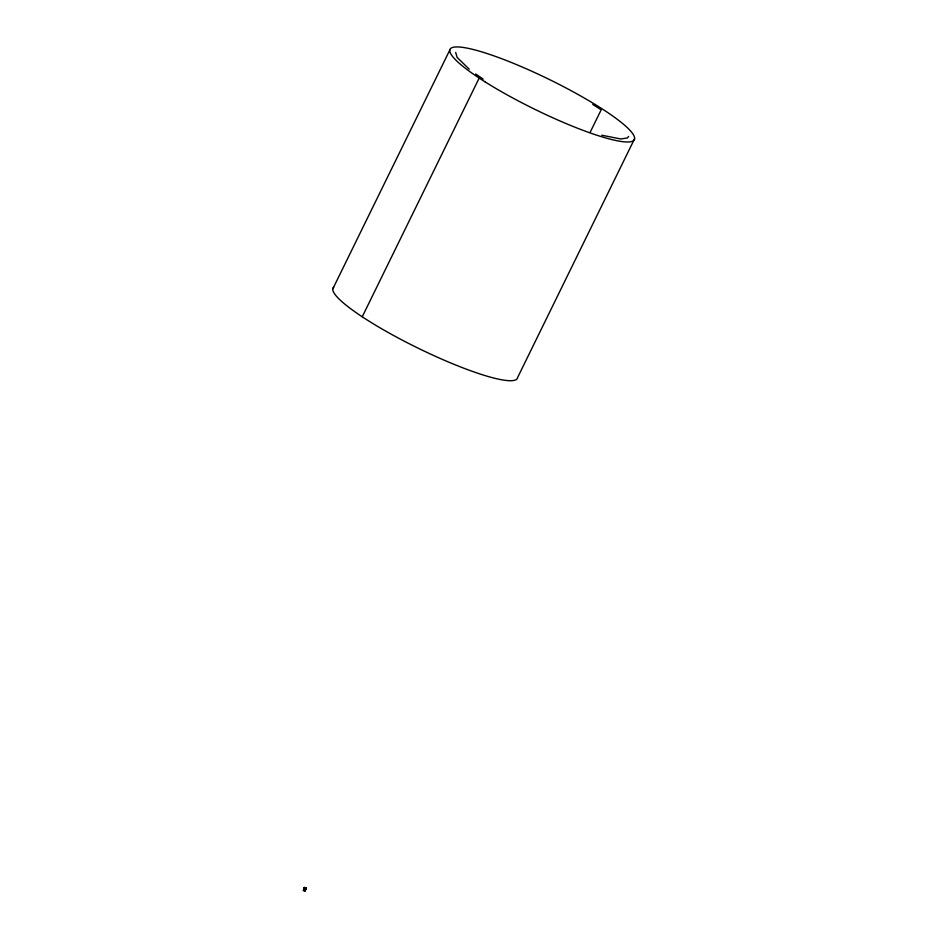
<?xml version="1.0" encoding="UTF-8"?>
<svg xmlns="http://www.w3.org/2000/svg" width="938" height="938" viewBox="0 0 938 938"><rect width="100%" height="100%" fill="white"/><g stroke="black" fill="none" stroke-linecap="round" stroke-linejoin="round"><path stroke-width="1.41" d="M304.791 887.641L303.396 890.373C308.766 891.698 300.629 889.529 305.272 890.373M303.654 890.502L304.592 888.063M305.401 890.115L303.795 889.259L305.366 889.986M303.408 890.42L303.83 889.341M304.51 887.559L306.058 888.227L305.378 890.185L306.034 888.298L304.404 887.77M305.788 888.11L304.686 890.971L305.624 888.532M306.093 888.157L304.569 887.43L303.853 889.095L305.354 889.963M304.627 887.477L303.865 889.095L305.401 889.623M304.545 890.033L306.058 888.098M332.779 288.904L449.736 50.171M362.232 316.798L479.189 78.065M590.26 132.094L601.188 109.793L592.769 104.435M634.604 138.718L517.647 377.451A102.641 16.591 26.1 0 1 417.387 347.81A102.641 16.591 26.1 0 1 333.729 287.145M303.889 889.505L304.158 890.865L305.014 889.822M303.642 890.42L304.064 889.705M628.659 136.456L627.346 137.98L620.733 138.965L601.762 135.224M304.346 887.911L305.894 888.567M304.275 888.169L305.835 888.708M304.217 888.309L305.729 888.919M304.111 888.52L305.671 889.06M304.053 888.661L305.565 889.271M303.947 888.872L305.507 889.412M303.619 889.998L305.167 890.572M303.513 890.185L305.084 890.713M475.672 73.973L483.152 79.097M469.235 69.178L457.146 57.441L455.68 52.434M484.84 81.712A102.641 16.591 26.1 0 0 633.654 140.489A102.641 16.591 26.1 0 0 508.009 61.146A102.641 16.591 26.1 0 0 484.84 81.712"/></g></svg>
